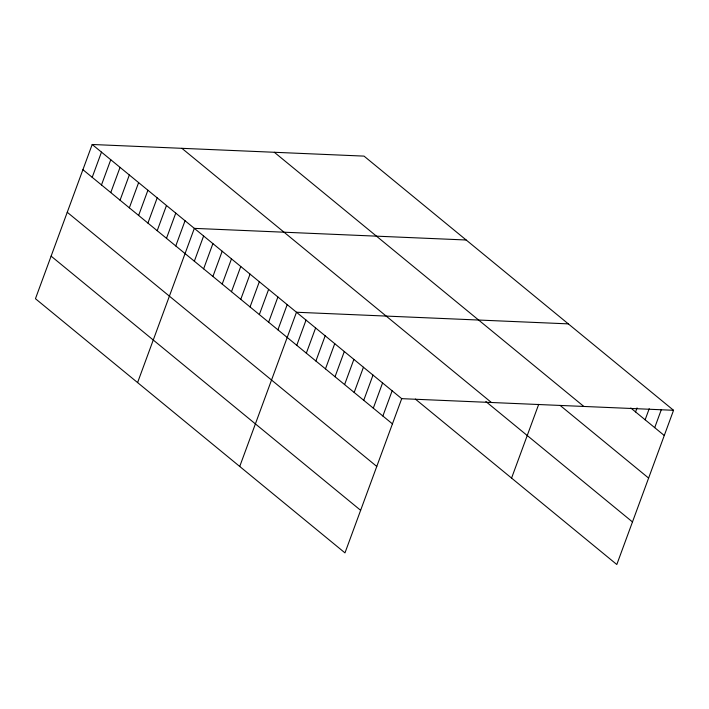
<?xml version="1.0" encoding="UTF-8"?>
<svg xmlns="http://www.w3.org/2000/svg" width="709" height="709" viewBox="0 0 709 709"><rect width="100%" height="100%" fill="white"/><g stroke="black" fill="none" stroke-linecap="round" stroke-linejoin="round"><path stroke-width="1.06" d="M92.188 144.485L35.45 298.711L344.973 552.887L401.711 398.662L92.188 144.485L364.027 156.113L673.55 410.289L616.812 564.515L415.341 399.07M92.205 177.321L101.476 152.116M101.484 184.952L110.764 159.738M110.772 192.573L120.051 167.359M120.06 200.195L129.33 174.99M129.348 207.826L138.618 182.612M138.627 215.447L147.906 190.242M147.915 223.078L157.194 197.864M157.203 230.7L166.473 205.486M166.491 238.321L175.761 213.117M175.77 245.952L185.049 220.738M137.59 382.585L194.337 228.369L466.168 239.996M194.346 261.204L203.616 235.991M203.634 268.826L212.904 243.612M212.913 276.448L222.192 251.243M222.201 284.079L231.48 258.865M231.488 291.7L240.759 266.495M240.768 299.331L250.047 274.117M250.055 306.953L259.334 281.739M259.343 314.574L268.622 289.369M268.631 322.205L277.901 296.991M277.91 329.827L287.189 304.622M239.731 466.46L296.477 312.244L568.317 323.871M296.77 345.31L306.04 320.096M306.332 353.171L315.611 327.957M315.904 361.023L325.174 335.809M325.466 368.875L334.745 343.67M335.038 376.736L344.308 351.522M344.601 384.588L353.88 359.383M354.172 392.449L363.442 367.235M363.735 400.301L373.014 375.096M373.306 408.162L382.576 382.949M382.869 416.015L392.148 390.81M511.57 478.096L538.707 404.325M635.574 411.938L637.054 407.897M645.137 419.79L649.222 408.694M654.708 427.642L661.382 409.492M401.711 398.662L673.55 410.289M630.788 408.003L664.271 435.503M274.321 152.275L583.844 406.452M560.119 405.406L648.611 478.079M181.894 148.323L491.417 402.499M485.869 401.551L632.472 521.939M82.918 169.699L392.44 423.876M67.249 212.275L376.771 466.442M51.11 256.135L360.633 510.312"/></g></svg>
